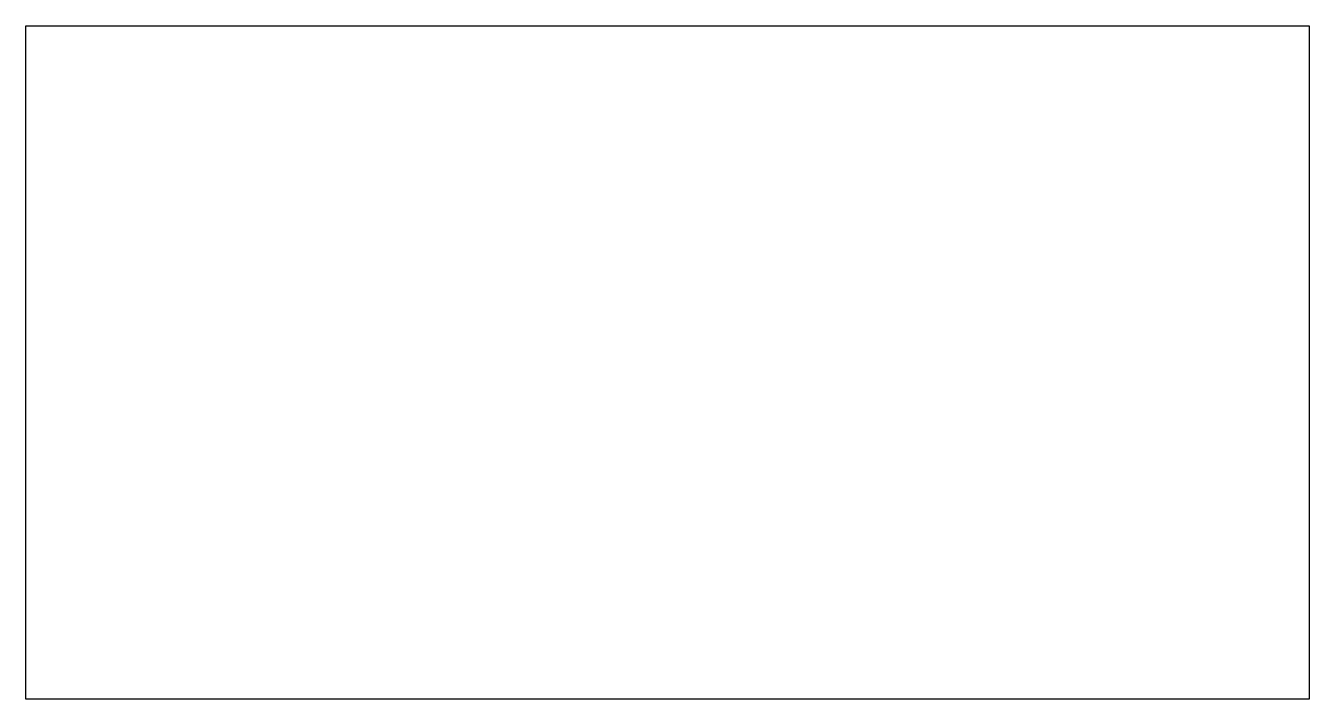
# Model space of a CAD drawing. Header units: feet. Extents: x 0 to 122, y 0 to 64.
import ezdxf

# ---------------------------------------------------------------- set-up
doc = ezdxf.new("R2010")
doc.units = ezdxf.units.FT
doc.header["$MEASUREMENT"] = 0
doc.layers.get('0').update_dxf_attribs({"color": 18, "lineweight": 25, "true_color": 0x000000})

msp = doc.modelspace()

# ---------------------------------------------------------------- linework, layer by layer
for p, q in [((0, 0), (0, 64)), ((0, 64), (122, 64)), ((122, 64), (122, 0)), ((122, 0), (0, 0)), ((0, 0), (0, 0)), ((122, 0), (122, 0))]:
    msp.add_line(p, q)

doc.saveas('drawing.dxf')
